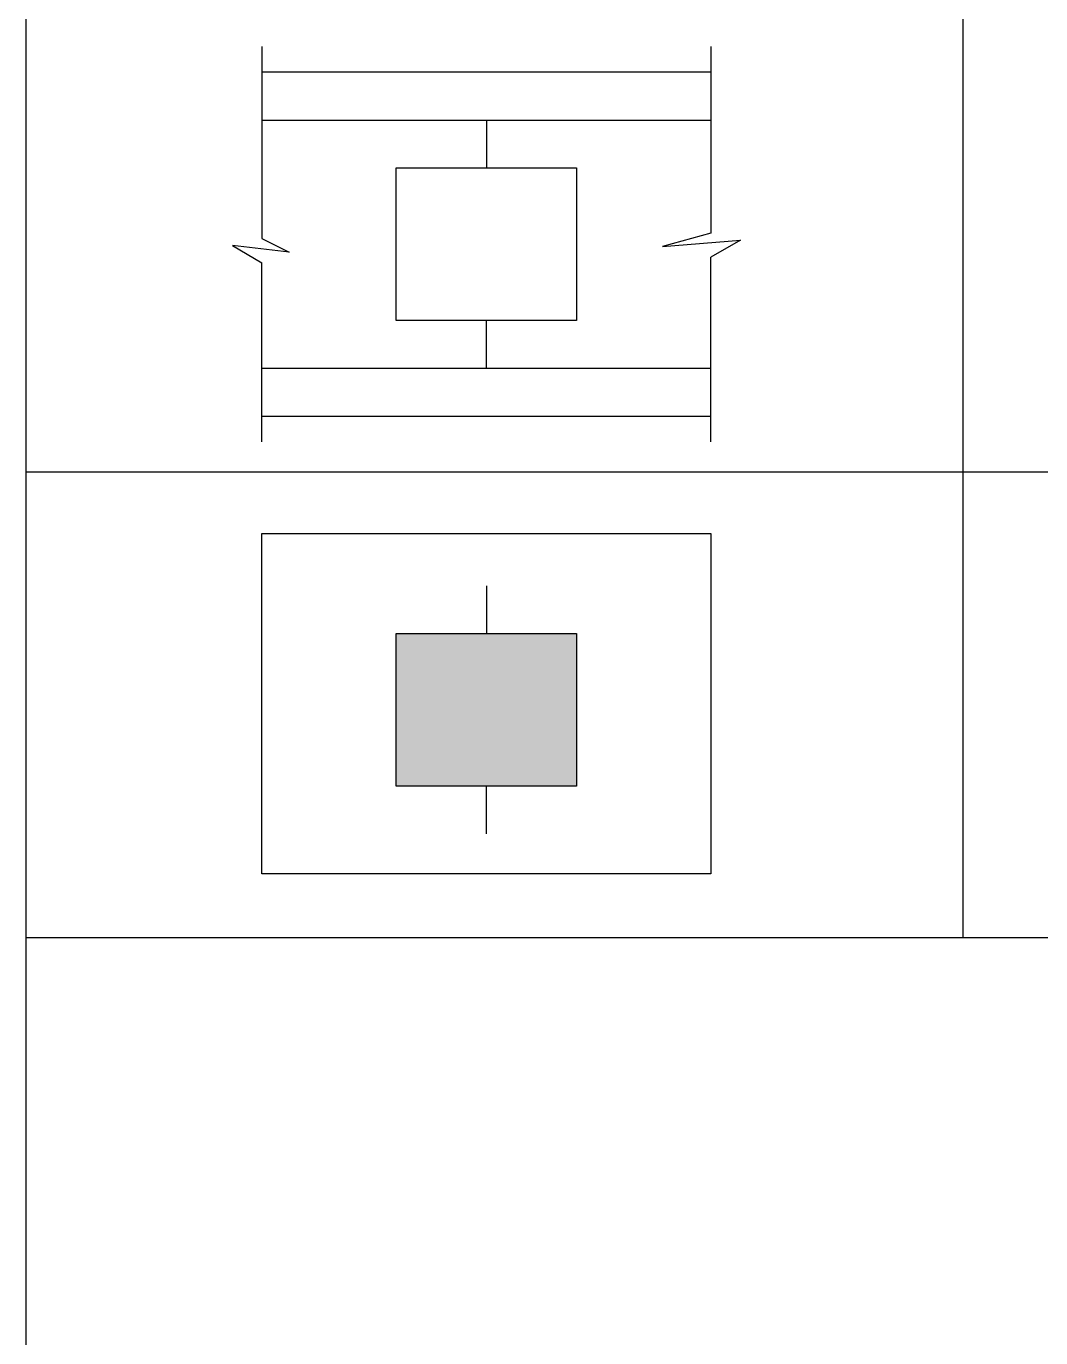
# Model space of a CAD drawing. Header units: metres. Extents: x 201400 to 215600, y 173235 to 1738400.
# Drawn here: x 212933.1 to 213276, y 1729172.4 to 1729615.8 of the extents above; entities that cross this region are included whole.
import ezdxf

# ---------------------------------------------------------------- set-up
doc = ezdxf.new("R2010")
doc.units = ezdxf.units.M
doc.layers.add('name power lines', color=1, linetype='Continuous')
doc.layers.add('Names', color=1, linetype='Continuous')

msp = doc.modelspace()

# ---------------------------------------------------------------- hatches: boundary and pattern name
at = {"layer": 'name power lines', "linetype": 'Continuous', "ltscale": 190}
msp.add_hatch(color=7, dxfattribs=at).paths.add_polyline_path([(213058.17, 1729410.54), (213119.16, 1729410.54), (213119.16, 1729358.95), (213058.17, 1729358.95)])

# ---------------------------------------------------------------- linework, layer by layer
msp.add_lwpolyline([(212933.15, 1731223.92), (215500, 1731223.92), (215500, 1728500), (212933.15, 1728500)], close=True)
at = {"layer": 'name power lines', "color": 1, "linetype": 'Continuous', "ltscale": 50}
for p, q in [((213012.83, 1729609.03), (213012.83, 1729544.02)), ((213164.51, 1729609.03), (213164.51, 1729545.89)), ((213012.83, 1729600.37), (213164.51, 1729600.37)), ((213012.83, 1729584.1), (213164.51, 1729584.1)), ((213088.67, 1729584.1), (213088.67, 1729567.97)), ((213012.83, 1729475.33), (213012.83, 1729535.85)), ((213164.51, 1729475.33), (213164.51, 1729537.72)), ((213088.67, 1729500.26), (213088.67, 1729516.38)), ((213012.83, 1729500.26), (213164.51, 1729500.26)), ((213012.83, 1729483.99), (213164.51, 1729483.99))]:
    msp.add_line(p, q, dxfattribs=at)
at = {"layer": 'name power lines', "color": 7, "linetype": 'Continuous', "ltscale": 50}
for p, q in [((213088.67, 1729426.67), (213088.67, 1729410.54)), ((213088.67, 1729342.83), (213088.67, 1729358.95))]:
    msp.add_line(p, q, dxfattribs=at)
at = {"layer": 'name power lines', "color": 1, "linetype": 'Continuous', "ltscale": 50}
for points in [[(213012.83, 1729544.02), (213022.04, 1729539.48), (213002.83, 1729541.68), (213012.83, 1729535.85)], [(213164.51, 1729545.89), (213148.21, 1729541.35), (213174.51, 1729543.54), (213164.51, 1729537.72)]]:
    msp.add_lwpolyline(points, dxfattribs=at)
at = {"layer": 'name power lines', "color": 1, "linetype": 'Continuous', "ltscale": 190}
msp.add_lwpolyline([(213012.83, 1729444.39), (213164.51, 1729444.39), (213164.51, 1729329.23), (213012.83, 1729329.23)], close=True, dxfattribs=at)
at = {"layer": 'Names', "color": 0, "linetype": 'Continuous', "ltscale": 50}
msp.add_line((212933.15, 1729307.78), (215500, 1729307.78), dxfattribs=at)
at = {"layer": 'Names', "color": 0, "ltscale": 50}
for points in [[(213249.75, 1731223.92), (213249.75, 1729307.78)], [(212933.15, 1729465.21), (215500, 1729465.21)]]:
    msp.add_lwpolyline(points, dxfattribs=at)
at = {"layer": 'Names', "color": 1, "linetype": 'Continuous', "ltscale": 50}
msp.add_lwpolyline([(213058.17, 1729567.97), (213119.16, 1729567.97), (213119.16, 1729516.38), (213058.17, 1729516.38)], close=True, dxfattribs=at)
at = {"layer": 'Names', "color": 7, "linetype": 'Continuous', "ltscale": 50}
msp.add_lwpolyline([(213058.17, 1729410.54), (213119.16, 1729410.54), (213119.16, 1729358.95), (213058.17, 1729358.95)], close=True, dxfattribs=at)

doc.saveas('drawing.dxf')
